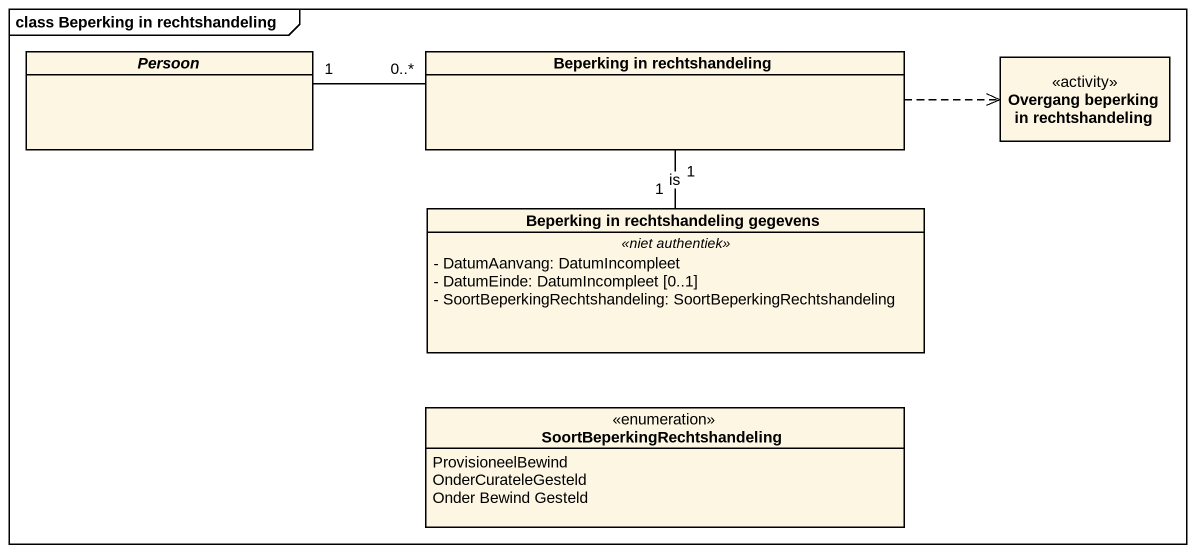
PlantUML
@startuml
mainframe class Beperking in rechtshandeling
hide circle
hide empty members
skinparam classAttributeIconSize 0
abstract class Persoon
class "Beperking in rechtshandeling" as Beperking_in_rechtshandeling
class "Overgang beperking in rechtshandeling" as Overgang_beperking_in <<activity>>
class "Beperking in rechtshandeling gegevens" as Beperking_in {
  .. <<niet authentiek>> ..
  - DatumAanvang: DatumIncompleet
  - DatumEinde: DatumIncompleet [0..1]
  - SoortBeperkingRechtshandeling: SoortBeperkingRechtshandeling
}
enum "SoortBeperkingRechtshandeling" as SoortBeperkingRechtshandelin {
  ProvisioneelBewind
  OnderCurateleGesteld
  Onder Bewind Gesteld
}
Persoon "1" -right- "0..*" Beperking_in_rechtshandeling
Beperking_in_rechtshandeling .right.> Overgang_beperking_in
Beperking_in_rechtshandeling "1" -- "1" Beperking_in : is
@enduml
